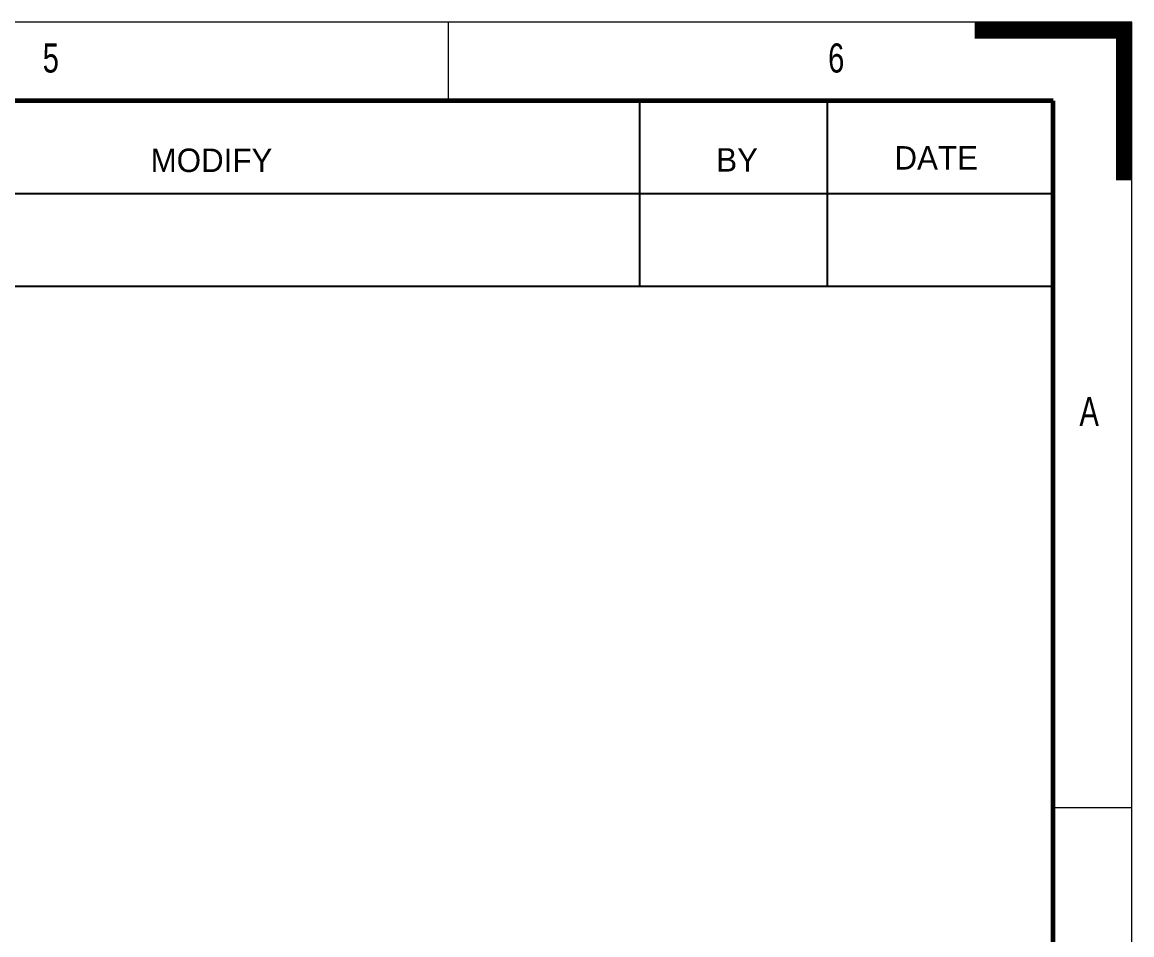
# Model space of a CAD drawing. Header units: millimetres. Extents: x 719 to 1006, y 1264 to 1464.
# Drawn here: x 935.8 to 1006.4, y 1405.6 to 1463.7 of the extents above; entities that cross this region are included whole.
import ezdxf
from ezdxf.lldxf.tags import DXFTag

# ---------------------------------------------------------------- set-up
doc = ezdxf.new("R2010")
doc.units = ezdxf.units.MM
doc.layers.get('0').update_dxf_attribs({"linetype": 'CONTINUOUS'})
doc.styles.add('SLDTEXTSTYLE0', font='TXT', dxfattribs={"width": 0.75})
tags = doc.linetypes.add('DASHED', pattern=[25.72, 12.86, -12.86]).pattern_tags.tags
tags[6:7] = [DXFTag(74, 4), DXFTag(75, 0), DXFTag(340, '0'), DXFTag(46, 0.0), DXFTag(50, 0.0), DXFTag(44, 0.0), DXFTag(45, 0.0)]
tags[4:5] = [DXFTag(74, 4), DXFTag(75, 0), DXFTag(340, '0'), DXFTag(46, 0.0), DXFTag(50, 0.0), DXFTag(44, 0.0), DXFTag(45, 0.0)]

# ---------------------------------------------------------------- blocks, each defined once
blk = doc.blocks.new('ASSORTED_DRAFT4')
at = {"color": 18, "linetype": 'Continuous'}
for p, q in [((287, 209.98988), (297, 209.98988)), ((287, 209.94755), (297, 209.94755)), ((287, 209.90522), (297, 209.90522)), ((287, 209.86289), (297, 209.86289)), ((287, 209.82056), (297, 209.82056)), ((287, 209.77823), (297, 209.77823)), ((287, 209.7359), (297, 209.7359)), ((287, 209.69357), (297, 209.69357)), ((287, 209.65124), (297, 209.65124)), ((287, 209.60891), (297, 209.60891)), ((287, 209.56658), (297, 209.56658)), ((287, 209.52425), (297, 209.52425)), ((287, 209.48192), (297, 209.48192)), ((287, 209.43959), (297, 209.43959)), ((287, 209.39726), (297, 209.39726)), ((287, 209.35493), (297, 209.35493)), ((287, 209.3126), (297, 209.3126)), ((287, 209.27027), (297, 209.27027)), ((287, 209.22794), (297, 209.22794)), ((287, 209.18561), (297, 209.18561)), ((287, 209.14328), (297, 209.14328)), ((287, 209.10095), (297, 209.10095)), ((287, 209.05862), (297, 209.05862)), ((287, 209.01629), (297, 209.01629)), ((296, 208.97396), (297, 208.97396)), ((296, 208.93163), (297, 208.93163)), ((296, 208.8893), (297, 208.8893)), ((296, 208.84697), (297, 208.84697)), ((296, 208.80464), (297, 208.80464)), ((296, 208.76231), (297, 208.76231)), ((296, 208.71998), (297, 208.71998)), ((296, 208.67765), (297, 208.67765)), ((296, 208.63532), (297, 208.63532)), ((296, 208.59299), (297, 208.59299)), ((296, 208.55066), (297, 208.55066)), ((296, 208.50833), (297, 208.50833)), ((296, 208.466), (297, 208.466)), ((296, 208.42367), (297, 208.42367)), ((296, 208.38134), (297, 208.38134)), ((296, 208.33901), (297, 208.33901)), ((296, 208.29668), (297, 208.29668)), ((296, 208.25435), (297, 208.25435)), ((296, 208.21202), (297, 208.21202)), ((296, 208.16969), (297, 208.16969)), ((296, 208.12736), (297, 208.12736)), ((296, 208.08503), (297, 208.08503)), ((296, 208.0427), (297, 208.0427)), ((296, 208.00037), (297, 208.00037)), ((296, 207.95804), (297, 207.95804)), ((296, 207.91571), (297, 207.91571)), ((296, 207.87338), (297, 207.87338)), ((296, 207.83105), (297, 207.83105)), ((296, 207.78872), (297, 207.78872)), ((296, 207.74639), (297, 207.74639)), ((296, 207.70406), (297, 207.70406)), ((296, 207.66173), (297, 207.66173)), ((296, 207.6194), (297, 207.6194)), ((296, 207.57707), (297, 207.57707)), ((296, 207.53474), (297, 207.53474)), ((296, 207.49241), (297, 207.49241)), ((296, 207.45008), (297, 207.45008)), ((296, 207.40775), (297, 207.40775)), ((296, 207.36542), (297, 207.36542)), ((296, 207.32309), (297, 207.32309)), ((296, 207.28076), (297, 207.28076)), ((296, 207.23843), (297, 207.23843)), ((296, 207.1961), (297, 207.1961)), ((296, 207.15377), (297, 207.15377)), ((296, 207.11144), (297, 207.11144)), ((296, 207.06911), (297, 207.06911)), ((296, 207.02678), (297, 207.02678)), ((296, 206.98445), (297, 206.98445)), ((296, 206.94212), (297, 206.94212)), ((296, 206.89979), (297, 206.89979)), ((296, 206.85746), (297, 206.85746)), ((296, 206.81513), (297, 206.81513)), ((296, 206.7728), (297, 206.7728)), ((296, 206.73047), (297, 206.73047)), ((296, 206.68814), (297, 206.68814)), ((296, 206.64581), (297, 206.64581)), ((296, 206.60348), (297, 206.60348)), ((296, 206.56115), (297, 206.56115)), ((296, 206.51882), (297, 206.51882)), ((296, 206.47649), (297, 206.47649)), ((296, 206.43416), (297, 206.43416)), ((296, 206.39183), (297, 206.39183)), ((296, 206.3495), (297, 206.3495)), ((296, 206.30717), (297, 206.30717)), ((296, 206.26484), (297, 206.26484)), ((296, 206.22251), (297, 206.22251)), ((296, 206.18018), (297, 206.18018)), ((296, 206.13785), (297, 206.13785)), ((296, 206.09552), (297, 206.09552)), ((296, 206.05319), (297, 206.05319)), ((296, 206.01086), (297, 206.01086)), ((296, 205.96853), (297, 205.96853)), ((296, 205.9262), (297, 205.9262)), ((296, 205.88387), (297, 205.88387)), ((296, 205.84154), (297, 205.84154)), ((296, 205.79921), (297, 205.79921)), ((296, 205.75688), (297, 205.75688)), ((296, 205.71455), (297, 205.71455)), ((296, 205.67222), (297, 205.67222)), ((296, 205.62989), (297, 205.62989)), ((296, 205.58756), (297, 205.58756)), ((296, 205.54523), (297, 205.54523)), ((296, 205.5029), (297, 205.5029)), ((296, 205.46057), (297, 205.46057)), ((296, 205.41824), (297, 205.41824)), ((296, 205.37591), (297, 205.37591)), ((296, 205.33358), (297, 205.33358)), ((296, 205.29125), (297, 205.29125)), ((296, 205.24892), (297, 205.24892)), ((296, 205.20659), (297, 205.20659)), ((296, 205.16426), (297, 205.16426)), ((296, 205.12193), (297, 205.12193)), ((296, 205.0796), (297, 205.0796)), ((296, 205.03727), (297, 205.03727)), ((296, 204.99494), (297, 204.99494)), ((296, 204.95261), (297, 204.95261)), ((296, 204.91028), (297, 204.91028)), ((296, 204.86795), (297, 204.86795)), ((296, 204.82562), (297, 204.82562)), ((296, 204.78329), (297, 204.78329)), ((296, 204.74096), (297, 204.74096)), ((296, 204.69863), (297, 204.69863)), ((296, 204.6563), (297, 204.6563)), ((296, 204.61397), (297, 204.61397)), ((296, 204.57164), (297, 204.57164)), ((296, 204.52931), (297, 204.52931)), ((296, 204.48698), (297, 204.48698)), ((296, 204.44465), (297, 204.44465)), ((296, 204.40232), (297, 204.40232)), ((296, 204.35999), (297, 204.35999)), ((296, 204.31766), (297, 204.31766)), ((296, 204.27533), (297, 204.27533)), ((296, 204.233), (297, 204.233)), ((296, 204.19067), (297, 204.19067)), ((296, 204.14834), (297, 204.14834)), ((296, 204.10601), (297, 204.10601)), ((296, 204.06368), (297, 204.06368)), ((296, 204.02135), (297, 204.02135)), ((296, 203.97902), (297, 203.97902)), ((296, 203.93669), (297, 203.93669)), ((296, 203.89436), (297, 203.89436)), ((296, 203.85203), (297, 203.85203)), ((296, 203.8097), (297, 203.8097)), ((296, 203.76737), (297, 203.76737)), ((296, 203.72504), (297, 203.72504)), ((296, 203.68271), (297, 203.68271)), ((296, 203.64038), (297, 203.64038)), ((296, 203.59805), (297, 203.59805)), ((296, 203.55572), (297, 203.55572)), ((296, 203.51339), (297, 203.51339)), ((296, 203.47106), (297, 203.47106)), ((296, 203.42873), (297, 203.42873)), ((296, 203.3864), (297, 203.3864)), ((296, 203.34407), (297, 203.34407)), ((296, 203.30174), (297, 203.30174)), ((296, 203.25941), (297, 203.25941)), ((296, 203.21708), (297, 203.21708)), ((296, 203.17475), (297, 203.17475)), ((296, 203.13242), (297, 203.13242)), ((296, 203.09009), (297, 203.09009)), ((296, 203.04776), (297, 203.04776)), ((296, 203.00543), (297, 203.00543)), ((296, 202.9631), (297, 202.9631)), ((296, 202.92077), (297, 202.92077)), ((296, 202.87844), (297, 202.87844)), ((296, 202.83611), (297, 202.83611)), ((296, 202.79378), (297, 202.79378)), ((296, 202.75145), (297, 202.75145)), ((296, 202.70912), (297, 202.70912)), ((296, 202.66679), (297, 202.66679)), ((296, 202.62446), (297, 202.62446)), ((296, 202.58213), (297, 202.58213)), ((296, 202.5398), (297, 202.5398)), ((296, 202.49747), (297, 202.49747)), ((296, 202.45514), (297, 202.45514)), ((296, 202.41281), (297, 202.41281)), ((296, 202.37048), (297, 202.37048)), ((296, 202.32815), (297, 202.32815)), ((296, 202.28582), (297, 202.28582)), ((296, 202.24349), (297, 202.24349)), ((296, 202.20116), (297, 202.20116)), ((296, 202.15883), (297, 202.15883)), ((296, 202.1165), (297, 202.1165)), ((296, 202.07417), (297, 202.07417)), ((296, 202.03184), (297, 202.03184)), ((296, 201.98951), (297, 201.98951)), ((296, 201.94718), (297, 201.94718)), ((296, 201.90485), (297, 201.90485)), ((296, 201.86252), (297, 201.86252)), ((296, 201.82019), (297, 201.82019)), ((296, 201.77786), (297, 201.77786)), ((296, 201.73553), (297, 201.73553)), ((296, 201.6932), (297, 201.6932)), ((296, 201.65087), (297, 201.65087)), ((296, 201.60854), (297, 201.60854)), ((296, 201.56621), (297, 201.56621)), ((296, 201.52388), (297, 201.52388)), ((296, 201.48155), (297, 201.48155)), ((296, 201.43922), (297, 201.43922)), ((296, 201.39689), (297, 201.39689)), ((296, 201.35456), (297, 201.35456)), ((296, 201.31223), (297, 201.31223)), ((296, 201.2699), (297, 201.2699)), ((296, 201.22757), (297, 201.22757)), ((296, 201.18524), (297, 201.18524)), ((296, 201.14291), (297, 201.14291)), ((296, 201.10058), (297, 201.10058)), ((296, 201.05825), (297, 201.05825)), ((296, 201.01592), (297, 201.01592)), ((296, 200.97359), (297, 200.97359)), ((296, 200.93126), (297, 200.93126)), ((296, 200.88893), (297, 200.88893)), ((296, 200.8466), (297, 200.8466)), ((296, 200.80427), (297, 200.80427)), ((296, 200.76194), (297, 200.76194)), ((296, 200.71961), (297, 200.71961)), ((296, 200.67728), (297, 200.67728)), ((296, 200.63495), (297, 200.63495)), ((296, 200.59262), (297, 200.59262)), ((296, 200.55029), (297, 200.55029)), ((296, 200.50796), (297, 200.50796)), ((296, 200.46563), (297, 200.46563)), ((296, 200.4233), (297, 200.4233)), ((296, 200.38097), (297, 200.38097)), ((296, 200.33864), (297, 200.33864)), ((296, 200.29631), (297, 200.29631)), ((296, 200.25398), (297, 200.25398)), ((296, 200.21165), (297, 200.21165)), ((296, 200.16932), (297, 200.16932)), ((296, 200.12699), (297, 200.12699)), ((296, 200.08466), (297, 200.08466)), ((296, 200.04233), (297, 200.04233)), ((296, 200), (297, 200))]:
    blk.add_line(p, q, dxfattribs=at)

msp = doc.modelspace()

# ---------------------------------------------------------------- linework, layer by layer
at = {"color": 18, "linetype": 'DASHED', "lineweight": 5, "ltscale": 1.75}
for p, q in [((1006.402, 1463.717), (719.402, 1463.717)), ((1006.402, 1263.717), (1006.402, 1463.717))]:
    msp.add_line(p, q, dxfattribs=at)
at = {"color": 7, "linetype": 'Continuous', "lineweight": 0}
for p, q in [((962.902, 1458.717), (962.902, 1463.717)), ((1001.402, 1413.717), (1006.402, 1413.717))]:
    msp.add_line(p, q, dxfattribs=at)
at = {"color": 7, "linetype": 'Continuous', "lineweight": 60}
for p, q in [((1001.402, 1458.717), (724.402, 1458.717)), ((1001.402, 1268.717), (1001.402, 1458.717))]:
    msp.add_line(p, q, dxfattribs=at)
at = {"color": 7}
for p, q in [((987.017, 1458.717), (987.017, 1446.917)), ((975.06, 1458.557), (975.06, 1446.917)), ((912.902, 1452.817), (1001.402, 1452.817)), ((912.902, 1446.917), (1001.402, 1446.917))]:
    msp.add_line(p, q, dxfattribs=at)

# ---------------------------------------------------------------- block references
at = {"color": 18, "linetype": 'Continuous', "lineweight": -3}
msp.add_blockref('ASSORTED_DRAFT4', (709.402, 1253.717), dxfattribs=at)

# ---------------------------------------------------------------- texts
at = {"color": 3}
for s, p in [('MODIFY', (943.939, 1454.18)), ('BY', (979.946, 1454.207)), ('DATE', (991.291, 1454.337))]:
    msp.add_text(s, height=1.4905, dxfattribs=at).set_placement(p)
at = {"color": 7, "linetype": 'Continuous', "lineweight": 0, "char_height": 1.852, "attachment_point": 1, "style": 'SLDTEXTSTYLE0'}
for s, insert in [('5', (937.068, 1462.364)), ('6', (987.068, 1462.364)), ('A', (1003.068, 1439.864))]:
    msp.add_mtext(s, dxfattribs=dict(at, insert=insert))

doc.saveas('drawing.dxf')
